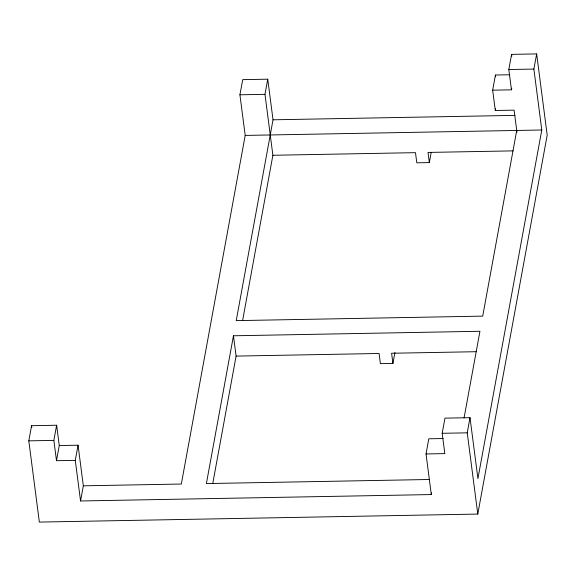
<?xml version="1.0" encoding="UTF-8"?>
<svg xmlns="http://www.w3.org/2000/svg" width="576" height="576" viewBox="0 0 576 576"><rect width="100%" height="100%" fill="white"/><g stroke="black" fill="none" stroke-linecap="round" stroke-linejoin="round"><path stroke-width="0.86" d="M516.96 132.214L514.094 110.146L495.302 110.484L492.667 90.18L511.459 89.834L508.817 69.53L511.596 54.374L536.652 53.914L547.2 135.144L477.785 514.073L39.348 522.086L28.8 440.856L31.579 425.7L56.628 425.239L59.27 445.55L56.491 460.706L75.283 460.361L78.055 445.205L59.27 445.55M56.491 460.706L53.856 440.395L56.628 425.239M431.611 492.883L431.302 494.568L80.554 500.976L83.333 485.82L78.055 445.205M83.333 485.82L181.332 484.027L245.196 135.418L239.918 94.802L242.698 79.646L267.746 79.186L273.024 119.801L236.232 320.63L482.717 316.123L516.73 130.45M242.597 320.602L272.887 155.268L264.974 94.342L267.746 79.186M464.054 418.003L479.945 331.279L233.46 335.786L206.388 483.574L429.602 479.491M212.753 483.523L236.095 356.098L233.46 335.786M272.887 155.268L415.483 152.662L416.801 162.814L429.329 162.583L431.179 152.482M236.095 356.098L379.08 353.484L380.398 363.636L392.926 363.406L394.927 352.462M431.302 494.568L426.031 453.953L428.803 438.79L443.124 438.53M492.667 90.18L495.446 75.024L509.76 74.758M495.302 110.484L495.612 108.806M426.031 453.953L444.816 453.607L442.181 433.296L444.96 418.14L470.009 417.686L477.922 478.606L541.786 129.996L533.873 69.07L536.652 53.914M511.459 89.834L511.769 88.15M477.785 514.073L467.237 432.842L470.009 417.686M508.817 69.53L533.873 69.07M239.918 94.802L264.974 94.342M273.024 119.801L515.009 115.373M245.196 135.418L541.786 129.996M513.101 150.876L428.004 152.431L429.329 162.583M476.338 351.706L391.608 353.254L392.926 363.406M28.8 440.856L53.856 440.395M442.181 433.296L467.237 432.842M511.596 54.374L511.826 56.138M495.446 75.024L495.677 76.788M75.283 460.361L80.554 500.976M31.579 425.7L31.802 427.464"/></g></svg>
